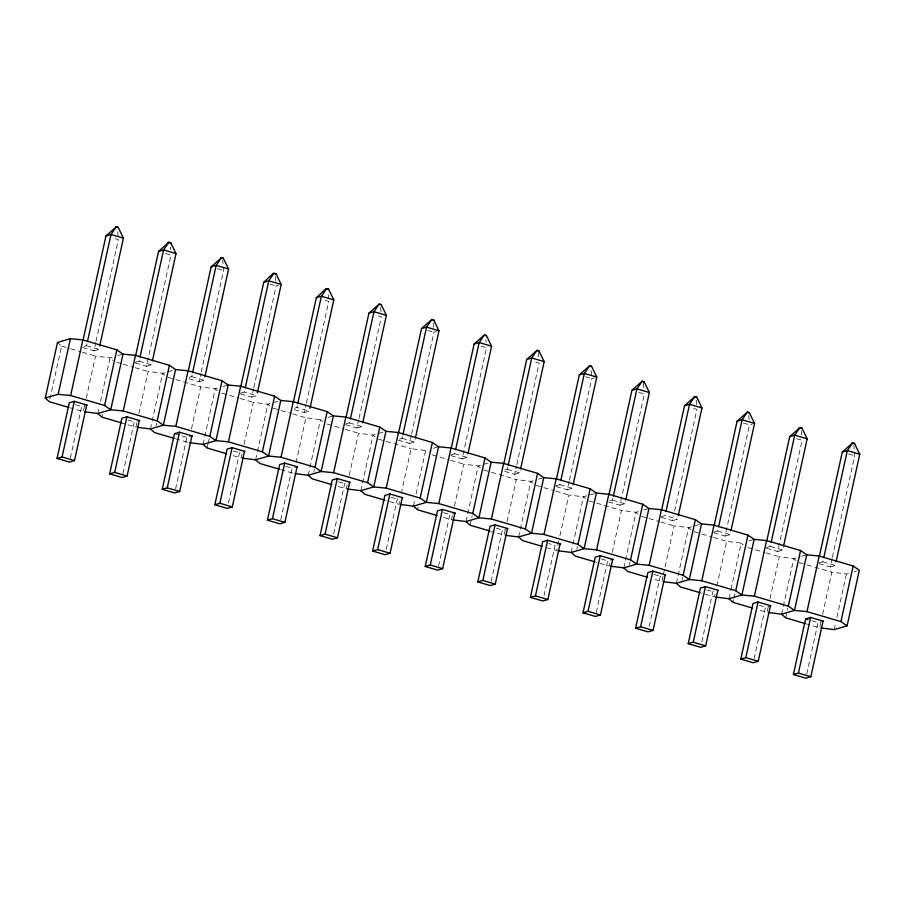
<?xml version="1.0" encoding="UTF-8"?>
<svg xmlns="http://www.w3.org/2000/svg" width="905" height="905" viewBox="0 0 905 905"><rect width="100%" height="100%" fill="white"/><g stroke="black" fill="none" stroke-linecap="round" stroke-linejoin="round"><path stroke-width="0.68" stroke-dasharray="4.53 3.39" d="M49.933 399.003L61.563 346.095L57.479 342.452M84.018 346.468L86.541 345.733L87.14 342.995M70.364 457.998L81.699 406.458L85.477 405.361M82.751 347.565L93.928 350.846L95.738 342.61M96.043 341.23L118.385 239.621L112.175 237.8M84.493 406.255L83.294 411.685L70.239 407.85M86.28 398.121L95.523 356.061L110.071 357.882L112.65 357.136M93.928 350.846L98.962 349.387L99.561 346.638M97.842 413.495L99.335 406.718M100.534 401.288L110.071 357.882L113.136 360.62M101.937 417.148L102.537 414.433M135.354 362.272L139.132 361.174L139.732 358.425M122.967 473.439L134.291 421.9L138.069 420.802M135.343 362.996L146.52 366.276L170.977 255.052L164.767 253.23M136.791 423.042L135.897 427.115L126.757 424.434M138.872 413.551L148.126 371.502L162.674 373.324L175.581 369.568M146.52 366.276L151.554 364.817L152.153 362.068M150.445 428.936L162.674 373.324L164.71 375.145M156.022 425.803L156.622 423.088M189.213 377.34L191.724 376.604L192.335 373.867M175.559 488.87L186.894 437.33L191.928 435.871M189.179 378.799L199.123 381.718L200.933 373.482M201.227 372.102L223.569 270.493L222.721 259.814M191.475 428.993L200.718 386.944L215.266 388.754L217.845 388.007M199.123 381.718L204.145 380.258L204.756 377.509M203.037 444.366L215.266 388.754L218.331 391.492M207.132 448.02L208.026 443.948M208.32 442.59L209.213 438.529M240.549 393.143L244.316 392.046L244.927 389.297M228.456 502.954L239.486 452.772L243.264 451.674M240.538 393.867L251.714 397.159L253.524 388.912M253.83 387.544L276.172 285.923L278.683 285.199M241.986 453.914L241.081 457.987L231.94 455.306M244.067 444.423L253.31 402.374L267.857 404.196L279.475 400.813M255.629 459.808L257.122 453.02M257.416 451.674L267.857 404.196L269.905 406.017M294.397 408.212L296.919 407.476L297.519 404.739M280.754 519.742L292.077 468.202L295.856 467.104M294.374 409.671L304.306 412.59L306.116 404.354M306.422 402.974L328.764 301.365L322.553 299.544M296.071 462.568L305.913 417.816L320.449 419.626L323.04 418.879M308.232 475.249L320.449 419.626L323.526 422.364M313.809 472.116L314.408 469.401M345.744 424.015L349.511 422.918L350.111 420.169M333.64 533.826L344.681 483.643L349.715 482.173M345.721 424.75L356.909 428.031L358.719 419.784M359.014 418.415L381.356 316.807L375.145 314.974M347.169 484.797L346.276 488.858L337.135 486.177M349.262 475.295L358.504 433.246L373.052 435.067L385.96 431.312M356.909 428.031L361.932 426.56L362.543 423.823M360.824 490.68L373.052 435.067L375.1 436.889M399.591 439.083L402.103 438.359L402.714 435.61M386.243 549.267L397.272 499.074L401.051 497.976M398.324 440.181L409.501 443.461L411.311 435.226M411.617 433.846L433.959 332.237L436.47 331.502M399.467 501.585L398.867 504.3L385.813 500.465M401.254 493.451L411.096 448.688L425.644 450.509L428.223 449.751M409.501 443.461L414.535 442.002L415.135 439.253M413.415 506.121L414.909 499.334M416.108 493.904L425.644 450.509L427.692 452.33M417.51 509.764L418.11 507.049M450.928 454.887L454.706 453.79L455.306 451.041M438.54 566.055L449.864 514.515L453.643 513.418M450.916 455.622L462.093 458.903L486.551 347.678L480.34 345.846M452.364 515.669L451.471 519.73L442.33 517.049M454.446 506.167L463.699 464.118L478.236 465.939L491.155 462.184M462.093 458.903L467.127 457.432L467.727 454.695M466.018 521.552L478.236 465.939L480.284 467.761M470.102 525.205L472.195 515.703M504.786 469.955L507.298 469.231L507.897 466.482M491.132 581.496L502.467 529.945L506.234 528.848M504.752 471.415L514.696 474.333L516.506 466.098M516.8 464.729L539.142 363.109L532.932 361.287M505.262 529.742L504.062 535.172L490.996 531.337M507.049 521.608L516.291 479.56L530.839 481.381L533.418 480.623M514.696 474.333L519.719 472.874L520.33 470.125M518.61 536.993L530.839 481.381L532.887 483.202M556.123 485.759L559.89 484.661L560.5 481.913M544.029 595.569L555.059 545.387L548.849 543.566M556.1 486.494L567.288 489.775L569.098 481.528M569.403 480.159L591.746 378.55L594.257 377.815M558.747 541.111L556.654 550.602L547.514 547.921M559.935 535.681L568.883 494.99L583.431 496.811L588.601 495.307M567.288 489.775L572.322 488.304L572.922 485.566M571.202 552.423L572.695 545.647M572.989 544.29L583.431 496.811L585.478 498.632M576.79 549.29L577.379 546.586M609.97 500.827L612.493 500.103L613.092 497.354M596.327 612.368L607.651 560.817L612.685 559.358M608.703 501.924L619.88 505.205L644.337 393.98L638.127 392.159M609.846 563.329L609.257 566.044L596.191 562.209M612.233 552.48L621.486 510.431L636.023 512.253L638.613 511.495M619.88 505.205L624.914 503.746L625.513 500.997M623.805 567.865L636.023 512.253L638.07 514.074M629.382 564.731L629.982 562.016M649.213 626.441L660.254 576.259L664.021 575.161M661.295 517.366L672.483 520.647L673.388 516.529M674.587 511.031L696.929 409.422L690.719 407.601M663.037 576.055L661.849 581.474L652.709 578.793M663.342 574.698L674.078 525.862L688.626 527.683L700.244 524.312M672.483 520.647L677.506 519.187L678.117 516.438M676.397 583.295L688.626 527.683L691.692 530.421M681.974 580.162L682.574 577.458M713.909 532.072L717.676 530.975L718.287 528.226M701.816 641.883L712.846 591.689L716.624 590.592M713.887 532.796L725.075 536.077L749.532 424.852L752.044 424.128M715.041 594.2L714.441 596.915L701.386 593.08M716.828 586.067L726.67 541.303L741.218 543.124L743.797 542.367M725.075 536.077L730.109 534.617L730.708 531.869M728.989 598.737L730.776 590.592M731.082 589.234L741.218 543.124L743.265 544.946M733.084 602.379L733.672 599.676M733.978 598.318L735.165 592.888M766.501 547.502L770.279 546.405L770.879 543.656M754.114 658.67L765.438 607.131L770.472 605.671M766.49 548.238L777.667 551.518L802.124 440.294L795.914 438.473M768.232 606.927L767.044 612.346L757.892 609.665M770.019 598.782L779.273 556.733L793.809 558.555L800.269 556.677M777.667 551.518L782.701 550.059L783.3 547.31M781.581 614.167L793.809 558.555L796.886 561.292M785.676 617.821L787.769 608.33M819.093 562.944L822.871 561.847L823.471 559.098M806.706 674.112L818.041 622.561L821.808 621.475M819.082 563.668L830.27 566.949L832.08 558.713M832.374 557.344L854.716 455.724L853.868 445.045M820.824 622.357L819.636 627.787L806.57 623.952M822.622 614.224L831.865 572.175L846.413 573.996L848.992 573.238M830.27 566.949L835.292 565.489L835.903 562.74M834.184 629.608L835.677 622.821M836.865 617.402L846.413 573.996M117.82 355.631L122.99 354.127M223.015 386.503L228.173 385.01M251.714 397.159L256.749 395.689L244.316 392.046M304.306 412.59L309.34 411.13L296.919 407.476M328.198 417.375L333.368 415.881M433.393 448.247L438.563 446.753M538.588 479.118L543.747 477.625M589.89 494.933L596.35 493.055M643.772 510.001L648.942 508.497M661.306 516.631L665.085 515.533L677.506 519.187M748.967 540.873L754.137 539.369M801.558 556.303L806.728 554.799M854.162 571.745L856.741 570.987M217.358 268.672L223.569 270.493M269.962 284.102L276.172 285.923M427.748 330.416L433.959 332.237M585.535 376.729L591.746 378.55M743.31 423.031L749.532 424.852M848.505 453.903L854.716 455.724M86.541 345.733L98.962 349.387M139.132 361.174L151.554 364.817M191.724 376.604L204.145 380.258M349.511 422.918L361.932 426.56M402.103 438.359L414.535 442.002M454.706 453.79L467.127 457.432M507.298 469.231L519.719 472.874M559.89 484.661L572.322 488.304M612.493 500.103L624.914 503.746M717.676 530.975L730.109 534.617M770.279 546.405L782.701 550.059M822.871 561.847L835.292 565.489M61.563 346.095L69.402 348.402M70.714 348.787L81.156 351.853M82.468 352.237L95.523 356.061M116.779 362.305L121.994 363.833M123.306 364.217L133.759 367.283M135.06 367.668L148.126 371.502M168.07 377.351L174.597 379.274M175.898 379.659L200.718 386.944M221.963 393.177L238.943 398.155M240.255 398.539L253.31 402.374M273.253 408.223L279.781 410.146M281.093 410.531L291.546 413.596M292.847 413.981L305.913 417.816M327.158 424.049L344.138 429.027M345.439 429.411L358.504 433.246M378.448 439.106L384.976 441.018M386.288 441.402L411.096 448.688M432.352 454.921L449.333 459.898M450.633 460.283L463.699 464.118M483.632 469.978L490.171 471.89M491.472 472.274L516.291 479.56M536.235 485.408L554.516 490.781M555.828 491.155L568.883 494.99M588.827 500.85L595.354 502.761M596.667 503.146L621.486 510.431M641.419 516.28L659.711 521.653M661.012 522.038L674.078 525.862M694.022 531.721L700.549 533.633M701.85 534.018L712.303 537.084M713.615 537.468L726.67 541.303M747.926 547.536L764.895 552.525M766.207 552.91L779.273 556.733M799.206 562.593L805.744 564.505M807.045 564.89L831.865 572.175M75.488 404.637L81.699 406.458M128.08 420.067L134.291 421.9M174.473 433.687L186.894 437.33M233.275 450.939L239.486 452.772M285.867 466.38L292.077 468.202M338.47 481.822L344.681 483.643M391.062 497.252L397.272 499.074M443.654 512.694L449.864 514.515M496.257 528.124L502.467 529.945M601.44 558.996L607.651 560.817M654.043 574.437L660.254 576.259M706.635 589.868L712.846 591.689M759.227 605.309L765.438 607.131M811.83 620.74L818.041 622.561M121.53 422.895L125.444 424.049M175.434 438.721L188.489 442.556M280.618 469.593L293.684 473.428M801.378 430.95L801.694 434.954M748.774 415.508L749.102 419.513M696.183 400.078L696.714 406.752M643.478 383.301L644.122 391.311M591.101 370.541L591.531 375.88M538.294 352.43L538.928 360.439M485.906 339.669L486.121 342.339M433.201 322.893L433.744 329.567M380.609 307.451L381.141 314.126M328.232 294.691L328.549 298.695M275.414 276.579L275.957 283.254M170.332 247.042L170.547 249.712M117.741 231.612L118.17 236.952"/><path stroke-width="1.36" d="M68.927 407.465L49.345 401.718L45.25 398.064L57.479 342.452L70.386 338.696L82.864 339.907L116.824 349.873L122.99 354.127L135.456 355.348L169.416 365.315L175.581 369.568L188.059 370.779L222.019 380.745L228.173 385.01L240.651 386.22L274.611 396.186L280.776 400.44L293.243 401.65L327.203 411.617L333.368 415.881L345.846 417.092L379.806 427.058L385.96 431.312L398.438 432.522L432.398 442.488L438.563 446.753L451.029 447.964L484.99 457.93L491.155 462.184L503.633 463.394L537.593 473.36L543.747 477.625L556.224 478.836L590.184 488.802L596.35 493.055L608.816 494.266L642.776 504.232L648.942 508.497L661.419 509.707L695.379 519.674L701.533 523.927L714.011 525.138L747.971 535.115L754.137 539.369L766.603 540.579L800.563 550.545L806.728 554.799L819.206 556.021L853.166 565.987L859.32 570.24L847.091 625.853L834.184 629.608L820.959 627.957M45.25 398.064L58.158 394.309L70.386 338.696M58.158 394.309L70.635 395.519L82.864 339.907M86.733 404.999L74.504 460.611L69.47 462.07L57.049 458.428L69.278 402.815L74.312 401.345L87.163 405.123M83.011 340.337L105.953 235.979L116.281 226.816L118.193 227.381L123.419 238.162L99.867 345.269M57.049 458.428L62.083 456.957L74.312 401.345M87.446 341.615L110.987 234.508L116.281 226.816M847.091 625.853L840.937 621.599L806.977 611.633L794.5 610.411L788.334 606.158L754.374 596.191L741.908 594.981L735.742 590.727L701.782 580.761L689.305 579.539L683.151 575.286L649.19 565.32L636.713 564.109L630.547 559.844L596.599 549.878L584.121 548.668L577.956 544.414L543.995 534.448L531.518 533.237L525.364 528.973L491.404 519.006L478.926 517.796L472.761 513.542L438.812 503.576L426.334 502.365L420.169 498.101L386.209 488.134L373.731 486.924L367.577 482.67L333.617 472.704L321.139 471.494L314.974 467.229L281.025 457.263L268.547 456.052L262.382 451.799L228.422 441.832L215.944 440.622L209.79 436.357L175.83 426.391L163.353 425.18L157.199 420.927L123.238 410.961L110.761 409.75L104.595 405.485L116.824 349.873M122.99 354.127L110.761 409.75L97.842 413.495L84.618 411.843M123.238 410.961L135.456 355.348M139.325 420.429L127.096 476.041L122.073 477.512L109.641 473.858L121.87 418.246L126.904 416.786L139.766 420.565M135.614 355.767L158.556 251.409L168.884 242.257L170.785 242.811L176.011 253.592L152.459 360.699M109.641 473.858L114.675 472.399L126.904 416.786M140.037 357.056L163.59 249.95L168.884 242.257M157.199 420.927L169.416 365.315M175.581 369.568L163.353 425.18L150.445 428.936L137.221 427.284M175.83 426.391L188.059 370.779M191.928 435.871L179.699 491.483L174.665 492.942L162.244 489.3L174.473 433.687L179.495 432.217L192.358 435.995M188.206 371.208L211.148 266.851L221.476 257.699L223.377 258.253L228.603 269.034L205.05 376.141M162.244 489.3L167.267 487.829L179.495 432.217M192.629 372.487L216.182 265.38L221.476 257.699M209.79 436.357L222.019 380.745M228.173 385.01L215.944 440.622L203.037 444.366L189.812 442.715M228.422 441.832L240.651 386.22M244.52 451.301L232.291 506.913L227.257 508.384L214.836 504.73L227.065 449.118L232.099 447.658L244.95 451.437M240.798 386.639L263.74 282.281L273.299 273.355L275.98 273.683L281.195 284.464L257.348 392.94M214.836 504.73L219.87 503.271L232.099 447.658M245.232 387.928L268.774 280.822L274.068 273.129M262.382 451.799L274.611 396.186M280.776 400.44L268.547 456.052L255.629 459.808L242.404 458.156M281.025 457.263L293.243 401.65M297.112 466.742L284.883 522.355L279.86 523.814L267.428 520.171L279.656 464.559L284.69 463.1L297.553 466.867M293.39 402.08L316.343 297.722L325.891 288.786L328.572 289.125L333.798 299.906L309.94 408.381M267.428 520.171L272.462 518.712L284.69 463.1M297.824 403.359L321.377 296.252L326.671 288.571M314.974 467.229L327.203 411.617M333.368 415.881L321.139 471.494L308.232 475.249L295.007 473.587M333.617 472.704L345.846 417.092M349.715 482.173L337.486 537.785L332.452 539.256L320.031 535.602L332.259 479.989L337.282 478.53L350.144 482.308M345.993 417.51L368.935 313.153L379.263 304.001L381.163 304.566L386.39 315.336L362.837 422.443M320.031 535.602L325.053 534.142L337.282 478.53M350.416 418.8L373.969 311.693L379.263 304.001M367.577 482.67L379.806 427.058M385.96 431.312L373.731 486.924L360.824 490.68L347.599 489.028M386.209 488.134L398.438 432.522M402.306 497.614L390.078 553.227L385.044 554.686L372.622 551.043L384.851 495.431L389.885 493.972L402.736 497.739M398.585 432.952L421.526 328.594L431.855 319.442L433.767 319.997L438.982 330.777L415.44 437.884M372.622 551.043L377.656 549.584L389.885 493.972M403.019 434.23L426.56 327.124L431.855 319.442M420.169 498.101L432.398 442.488M438.563 446.753L426.334 502.365L413.415 506.121L400.191 504.458M438.812 503.576L451.029 447.964M454.898 513.044L442.669 568.657L437.647 570.127L425.214 566.473L437.443 510.861L442.477 509.402L455.339 513.18M451.176 448.382L474.13 344.024L484.458 334.873L486.358 335.438L491.585 346.208L468.032 453.315M425.214 566.473L430.248 565.014L442.477 509.402M455.611 449.672L479.152 342.565L484.458 334.873M472.761 513.542L484.99 457.93M491.155 462.184L478.926 517.796L466.018 521.552L452.794 519.9M491.404 519.006L503.633 463.394M507.49 528.486L495.273 584.098L490.239 585.558L477.817 581.915L490.035 526.303L495.069 524.843L507.931 528.611M503.78 463.824L526.721 359.466L537.05 350.314L538.95 350.869L544.177 361.649L520.624 468.756M477.817 581.915L482.84 580.456L495.069 524.843M508.203 465.102L531.755 357.995L537.05 350.314M525.364 528.973L537.593 473.36M543.747 477.625L531.518 533.237L518.61 536.993L505.386 535.33M543.995 534.448L556.224 478.836M560.093 543.928L547.864 599.54L542.83 600.999L530.409 597.357L542.638 541.733L547.672 540.274L560.523 544.052M556.371 479.265L579.313 374.896L589.641 365.744L591.553 366.31L596.768 377.08L573.227 484.186M530.409 597.357L535.443 595.886L547.672 540.274M560.795 480.544L584.347 373.437L589.641 365.744M577.956 544.414L590.184 488.802M596.35 493.055L584.121 548.668L571.202 552.423L557.978 550.772M596.599 549.878L608.816 494.266M612.685 559.358L600.456 614.97L595.433 616.429L583.001 612.787L595.23 557.175L600.264 555.715L613.126 559.482M608.963 494.696L631.916 390.338L642.245 381.186L644.145 381.74L649.371 392.521L625.819 499.628M583.001 612.787L588.035 611.327L600.264 555.715M613.398 495.985L636.939 388.879L642.245 381.186M630.547 559.844L642.776 504.232M648.942 508.497L636.713 564.109L623.805 567.865L610.581 566.213M649.19 565.32L661.419 509.707M665.277 574.799L653.059 630.412L648.025 631.871L635.604 628.228L647.822 572.616L652.856 571.146L665.718 574.924M661.566 510.137L684.508 405.768L694.836 396.616L696.737 397.182L701.963 407.951L678.411 515.058M635.604 628.228L640.627 626.758L652.856 571.146M665.99 511.416L689.542 404.309L694.836 396.616M683.151 575.286L695.379 519.674M701.533 523.927L689.305 579.539L676.397 583.295L663.173 581.644M701.782 580.761L714.011 525.138M717.88 590.23L705.651 645.842L700.617 647.301L688.196 643.659L700.425 588.046L705.459 586.587L718.31 590.354M714.158 525.567L737.1 421.21L747.428 412.058L749.34 412.612L754.555 423.393L731.014 530.5M688.196 643.659L693.23 642.199L705.459 586.587M718.581 526.857L742.134 419.75L747.428 412.058M735.742 590.727L747.971 535.115M754.137 539.369L741.908 594.981L728.989 598.737L715.765 597.085M754.374 596.191L766.603 540.579M770.472 605.671L758.243 661.284L753.209 662.743L740.788 659.1L753.017 603.488L758.051 602.017L770.913 605.796M766.75 541.009L789.703 436.64L800.031 427.488L801.932 428.054L807.158 438.835L783.606 545.93M740.788 659.1L745.822 657.63L758.051 602.017M771.184 542.287L794.726 435.181L800.031 427.488M788.334 606.158L800.563 550.545M806.728 554.799L794.5 610.411L781.581 614.167L768.368 612.515M806.977 611.633L819.206 556.021M823.064 621.101L810.846 676.714L805.812 678.184L793.391 674.53L805.608 618.918L810.642 617.459L823.505 621.226M819.353 556.439L842.295 452.081L852.623 442.93L854.524 443.484L859.75 454.265L836.197 561.372M793.391 674.53L798.414 673.071L810.642 617.459M823.776 557.729L847.329 450.622L852.623 442.93M840.937 621.599L853.166 565.987M118.193 227.381L115.512 227.042M105.953 235.979L110.987 234.508L123.419 238.162M170.785 242.811L168.115 242.483M158.556 251.409L163.59 249.95L176.011 253.592M223.377 258.253L220.707 257.914M211.148 266.851L216.182 265.38L228.603 269.034M275.211 273.91L275.98 273.683M263.74 282.281L268.774 280.822L281.195 284.464M327.802 289.351L328.572 289.125M316.343 297.722L321.377 296.252L333.798 299.906M380.394 304.781L381.163 304.566M368.935 313.153L373.969 311.693L386.39 315.336M432.997 320.223L433.767 319.997M421.526 328.594L426.56 327.124L438.982 330.777M485.589 335.653L486.358 335.438M474.13 344.024L479.152 342.565L491.585 346.208M538.181 351.095L538.95 350.869M526.721 359.466L531.755 357.995L544.177 361.649M590.773 366.536L591.553 366.31M579.313 374.896L584.347 373.437L596.768 377.08M643.376 381.967L644.145 381.74M631.916 390.338L636.939 388.879L649.371 392.521M696.737 397.182L694.067 396.843M684.508 405.768L689.542 404.309L701.963 407.951M748.559 412.838L749.34 412.612M737.1 421.21L742.134 419.75L754.555 423.393M801.932 428.054L799.251 427.714M789.703 436.64L794.726 435.181L807.158 438.835M854.524 443.484L851.854 443.156M842.295 452.081L847.329 450.622L859.75 454.265M70.635 395.519L104.595 405.485M805.608 618.918L808.097 619.654M121.53 422.895L101.937 417.148L97.842 413.495M174.122 438.337L154.529 432.59L150.445 428.936M226.714 453.767L207.132 448.02L203.037 444.366M279.317 469.209L259.724 463.462L255.629 459.808M331.909 484.639L312.315 478.892L308.232 475.249M384.501 500.08L364.907 494.334L360.824 490.68M437.104 515.522L417.51 509.764L413.415 506.121M489.696 530.952L470.102 525.205L466.018 521.552M542.287 546.394L522.694 540.636L518.61 536.993M594.89 561.824L575.297 556.077L571.202 552.423M647.482 577.266L627.889 571.508L623.805 567.865M700.074 592.696L680.481 586.949L676.397 583.295M752.677 608.137L733.084 602.379L728.989 598.737M805.269 623.568L785.676 617.821L781.581 614.167M62.083 456.957L74.504 460.611M114.675 472.399L127.096 476.041M167.267 487.829L179.699 491.483M219.87 503.271L232.291 506.913M272.462 518.712L284.883 522.355M325.053 534.142L337.486 537.785M377.656 549.584L390.078 553.227M430.248 565.014L442.669 568.657M482.84 580.456L495.273 584.098M535.443 595.886L547.864 599.54M588.035 611.327L600.456 614.97M640.627 626.758L653.059 630.412M693.23 642.199L705.651 645.842M745.822 657.63L758.243 661.284M798.414 673.071L810.846 676.714"/></g></svg>
